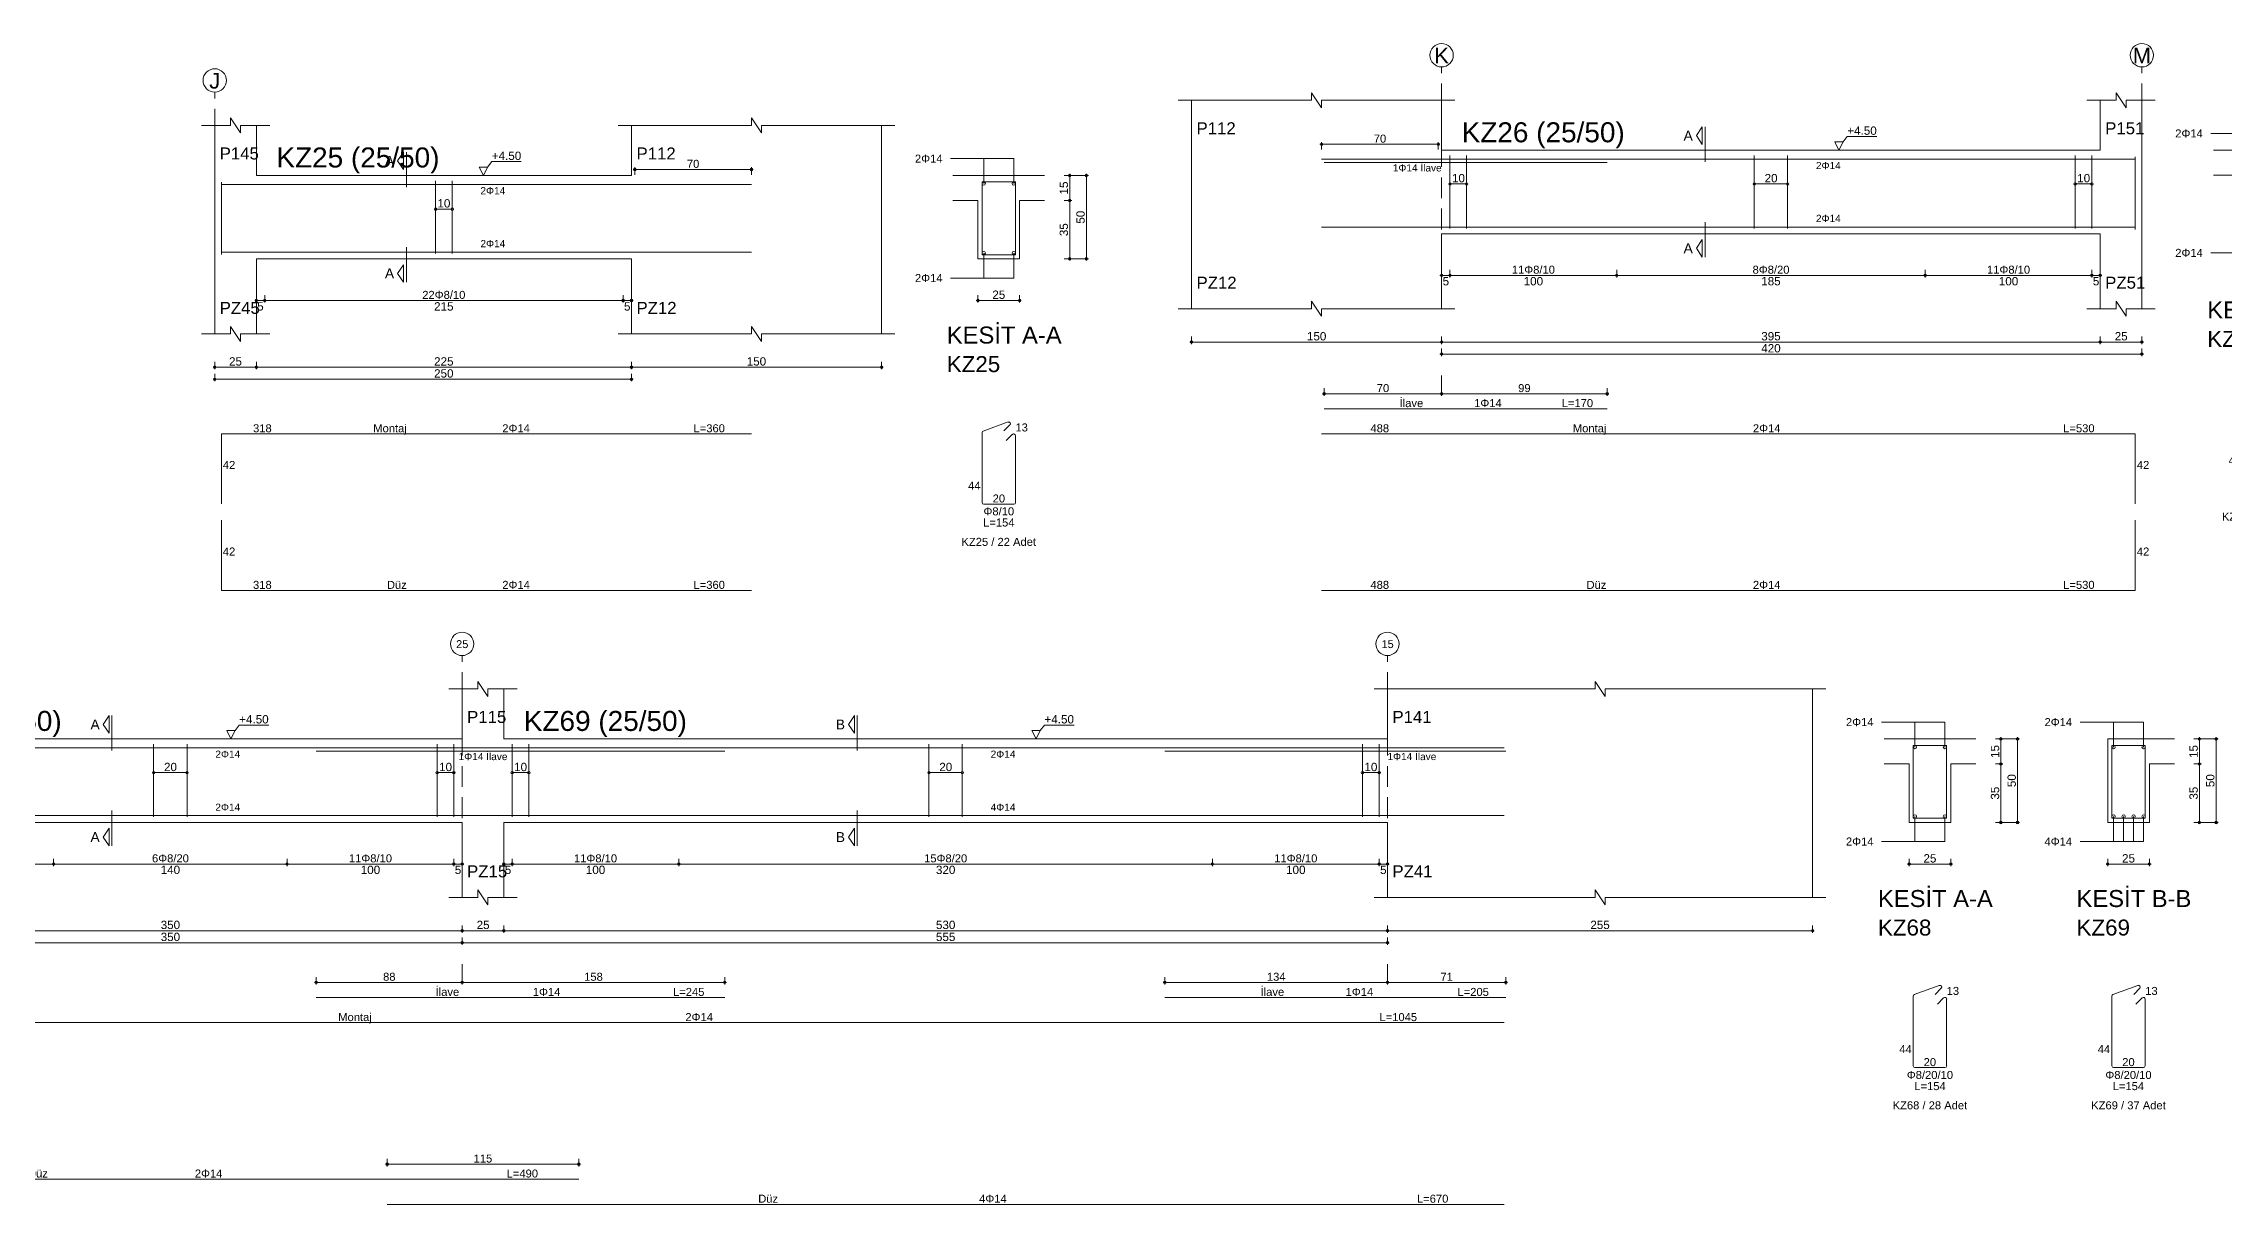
# Model space of a CAD drawing. Header units: millimetres. Extents: x 23801 to 80069, y 9628 to 14137.
# Drawn here: x 40321 to 42282, y 11734 to 12778 of the extents above; entities that cross this region are included whole.
import ezdxf

# ---------------------------------------------------------------- set-up
doc = ezdxf.new("R2010")
doc.units = ezdxf.units.MM
doc.linetypes.add('DASHDOT2', pattern=[12.7, 6.35, -3.175, 0, -3.175])
doc.linetypes.add('DASHED4', pattern=[18.75, 12.5, -6.25])
doc.layers.add('aks', color=251, linetype='DASHDOT2', lineweight=35)
for name, color, linetype in [('Donatı Topl. Uzun. Yazısı', 7, 'Continuous'), ('Donatı Uz. Yazısı', 7, 'Continuous'), ('Donatı Yazısı', 7, 'Continuous'), ('Donatı Çizgisi', 7, 'Continuous'), ('Kiriş', 7, 'Continuous'), ('Standart', 7, 'Continuous'), ('Ölçülendirme', 7, 'Continuous')]:
    doc.layers.add(name, color=color, linetype=linetype)
doc.styles.add('arial_1_18', font='arial.ttf', dxfattribs={"height": 0.2})

# ---------------------------------------------------------------- blocks, each defined once
blk = doc.blocks.new('IDE1071Entity7288')
at = {"layer": 'aks', "color": 30, "linetype": 'DASHED4', "lineweight": 5}
blk.add_lwpolyline([(14634.7, 2001.7), (14634.7, 2136.7)], dxfattribs=at)
at = {"layer": 'aks', "color": 1, "linetype": 'Continuous', "lineweight": 5}
blk.add_circle((14634.7, 2143.7), 7, dxfattribs=at)
at = {"layer": 'Donatı Çizgisi', "color": 5, "linetype": 'Continuous', "lineweight": 5}
for points in [[(14638.7, 2039.3), (14638.7, 2082.7)], [(14638.7, 2081.3), (14956.7, 2081.3)], [(14767.2, 2039.9), (14767.2, 2083.5)], [(14777.2, 2039.9), (14777.2, 2083.5)], [(15095, 2039.2), (15095, 2082.8)], [(15095, 2082.8), (15115, 2082.8)], [(15115, 2039.2), (15115, 2082.8)], [(14638.7, 2040.7), (14956.7, 2040.7)], [(15095, 2039.2), (15115, 2039.2)], [(15095.7, 1933.4), (15110.7, 1938.9)], [(15108.1, 1933.6), (15111.7, 1937.2)], [(14638.7, 1889.7), (14638.7, 1931.7)], [(14638.7, 1931.7), (14956.7, 1931.7)], [(15095, 1890.6), (15095, 1932.5)], [(15109.5, 1927.7), (15113.3, 1931.5)], [(15115, 1890.6), (15115, 1930.7)], [(15096, 1889.6), (15114, 1889.6)], [(14638.7, 1837.8), (14638.7, 1879.9)], [(14638.7, 1837.8), (14956.7, 1837.8)]]:
    blk.add_lwpolyline(points, dxfattribs=at)
for centre in [(15096, 2081.8), (15114, 2081.8), (15096, 2040.2), (15114, 2040.2)]:
    blk.add_circle(centre, 1, dxfattribs=at)
for centre, start, end in [((15111, 1937.9), 315, 110), ((15096, 1932.5), 110, 180), ((15114, 1930.7), 0, 135), ((15096, 1890.6), 180, 270), ((15114, 1890.6), 270, 0)]:
    blk.add_arc(centre, 1.02, start, end, dxfattribs=at)
at = {"layer": 'Kiriş', "color": 1, "linetype": 'Continuous', "lineweight": 5}
for points in [[(14644.2, 2116.7), (14644.2, 2121.2)], [(14650.2, 2112.2), (14644.2, 2121.2)], [(14956.7, 2116.7), (14956.7, 2121.2)], [(14962.7, 2112.2), (14956.7, 2121.2)], [(14626.7, 2116.7), (14644.2, 2116.7)], [(14634.7, 1991.7), (14634.7, 2116.7)], [(14650.2, 2112.2), (14650.2, 2116.7)], [(14650.2, 2116.7), (14667.7, 2116.7)], [(14659.7, 2086.7), (14659.7, 2116.7)], [(14876.7, 2116.7), (14956.7, 2116.7)], [(14884.7, 2086.7), (14884.7, 2116.7)], [(14962.7, 2116.7), (15042.7, 2116.7)], [(14962.7, 2112.2), (14962.7, 2116.7)], [(15034.7, 1991.7), (15034.7, 2116.7)], [(14659.7, 2086.7), (14884.7, 2086.7)], [(15077.5, 2086.7), (15132.5, 2086.7)], [(15077.5, 2071.7), (15092.5, 2071.7)], [(15092.5, 2036.7), (15092.5, 2071.7)], [(15117.5, 2071.7), (15132.5, 2071.7)], [(15117.5, 2036.7), (15117.5, 2071.7)], [(14659.7, 2036.7), (14884.7, 2036.7)], [(14659.7, 1991.7), (14659.7, 2036.7)], [(14884.7, 1991.7), (14884.7, 2036.7)], [(15092.5, 2036.7), (15117.5, 2036.7)], [(14626.7, 1991.7), (14644.2, 1991.7)], [(14650.2, 1987.2), (14644.2, 1996.2)], [(14644.2, 1991.7), (14644.2, 1996.2)], [(14650.2, 1991.7), (14667.7, 1991.7)], [(14650.2, 1987.2), (14650.2, 1991.7)], [(14876.7, 1991.7), (14956.7, 1991.7)], [(14962.7, 1987.2), (14956.7, 1996.2)], [(14956.7, 1991.7), (14956.7, 1996.2)], [(14962.7, 1991.7), (15042.7, 1991.7)], [(14962.7, 1987.2), (14962.7, 1991.7)]]:
    blk.add_lwpolyline(points, dxfattribs=at)
at = {"layer": 'Ölçülendirme', "color": 1, "linetype": 'Continuous', "lineweight": 5}
for points in [[(14744.4, 2095.5), (14747.9, 2100.7)], [(14747.9, 2090.2), (14744.4, 2095.5)], [(14747.9, 2090.2), (14747.9, 2100.7)], [(14749.7, 2079.7), (14749.7, 2100.7)], [(14798.4, 2091.7), (14800.9, 2095)], [(14800.9, 2095), (14818.6, 2095)], [(15076, 2096.8), (15114, 2096.8)], [(15096, 2081.8), (15096, 2096.8)], [(15114, 2081.8), (15114, 2096.8)], [(14795.9, 2086.7), (14793.4, 2091.7)], [(14793.4, 2091.7), (14798.4, 2091.7)], [(14798.4, 2091.7), (14795.9, 2086.7)], [(14795.9, 2086.7), (14795.9, 2086.7)], [(14885.7, 2090.3), (14957.7, 2090.3)], [(14886.7, 2087.1), (14886.7, 2091.6)], [(14956.7, 2087.1), (14956.7, 2091.6)], [(15144.3, 2086.7), (15158.8, 2086.7)], [(15147.5, 2035.7), (15147.5, 2087.7)], [(15157.5, 2035.7), (15157.5, 2087.7)], [(14767.2, 2066.5), (14777.2, 2066.5)], [(15144.3, 2071.7), (15148.8, 2071.7)], [(14749.7, 2022.7), (14749.7, 2043.7)], [(15096, 2025.2), (15096, 2040.2)], [(15114, 2025.2), (15114, 2040.2)], [(14744.4, 2028), (14747.9, 2033.2)], [(14747.9, 2022.7), (14744.4, 2028)], [(14747.9, 2022.7), (14747.9, 2033.2)], [(15144.3, 2036.7), (15158.8, 2036.7)], [(14659.7, 2010.5), (14659.7, 2015)], [(14664.7, 2010.5), (14664.7, 2015)], [(14879.7, 2010.5), (14879.7, 2015)], [(14884.7, 2010.5), (14884.7, 2015)], [(15076, 2025.2), (15114, 2025.2)], [(15092.5, 2010.5), (15092.5, 2015)], [(15117.5, 2010.5), (15117.5, 2015)], [(14658.7, 2011.7), (14885.7, 2011.7)], [(15091.5, 2011.7), (15118.5, 2011.7)], [(14634.7, 1970.5), (14634.7, 1975)], [(14659.7, 1970.5), (14659.7, 1975)], [(14884.7, 1970.5), (14884.7, 1975)], [(15034.7, 1970.5), (15034.7, 1975)], [(14633.7, 1971.7), (15035.7, 1971.7)], [(14633.7, 1964.5), (14885.7, 1964.5)], [(14634.7, 1963.3), (14634.7, 1967.8)], [(14884.7, 1963.3), (14884.7, 1967.8)]]:
    blk.add_lwpolyline(points, dxfattribs=at)
for centre in [(14886.7, 2090.3), (14956.7, 2090.3), (15147.5, 2086.7), (15157.5, 2086.7), (14767.2, 2066.5), (14777.2, 2066.5), (15147.5, 2071.7), (15147.5, 2036.7), (15157.5, 2036.7), (14659.7, 2011.7), (14664.7, 2011.7), (14664.7, 2011.7), (14879.7, 2011.7), (14879.7, 2011.7), (14884.7, 2011.7), (15092.5, 2011.7), (15117.5, 2011.7), (14634.7, 1971.7), (14634.7, 1964.5), (14659.7, 1971.7), (14659.7, 1971.7), (14884.7, 1971.7), (14884.7, 1971.7), (14884.7, 1964.5), (15034.7, 1971.7)]:
    blk.add_circle(centre, 0.75, dxfattribs=at)
at = {"layer": 'aks', "color": 1, "linetype": 'Continuous', "lineweight": 5, "style": 'arial_1_18'}
blk.add_text('J', height=9.45, dxfattribs=at).set_placement((14631.4, 2138.8))
at = {"layer": 'Donatı Topl. Uzun. Yazısı', "color": 1, "linetype": 'Continuous', "lineweight": 5, "style": 'arial_1_18'}
for s, p in [('L=360', (14921.9, 1932.7)), ('L=154', (15095.6, 1876.2)), ('L=360', (14921.9, 1838.8))]:
    blk.add_text(s, height=4.8, dxfattribs=at).set_placement(p)
at = {"layer": 'Donatı Uz. Yazısı', "color": 1, "linetype": 'Continuous', "lineweight": 5, "style": 'arial_1_18'}
for s, p in [('318', (14657.7, 1932.7)), ('13', (15115, 1933.2)), ('42', (14639.6, 1910.7)), ('44', (15086.6, 1898.3)), ('20', (15101.3, 1890.6)), ('42', (14639.6, 1858.8)), ('318', (14657.7, 1838.8))]:
    blk.add_text(s, height=4.8, dxfattribs=at).set_placement(p)
at = {"layer": 'Donatı Yazısı', "color": 5, "linetype": 'Continuous', "lineweight": 5, "style": 'arial_1_18'}
for s, p in [('2Φ14', (15054.7, 2094.4)), ('2Φ14', (15054.7, 2022.8)), ('2Φ14', (14807.2, 1932.7)), ('Φ8/10', (15095.8, 1882.9)), ('KZ25 / 22 Adet', (15082.6, 1864.6)), ('2Φ14', (14807.2, 1838.8))]:
    blk.add_text(s, height=4.8, dxfattribs=at).set_placement(p)
for p in [(14794.1, 2075.4), (14794.1, 2043.7)]:
    blk.add_text('2Φ14', height=4.32, rotation=360, dxfattribs=at).set_placement(p)
at = {"layer": 'Donatı Yazısı', "color": 1, "linetype": 'Continuous', "lineweight": 5, "style": 'arial_1_18'}
for s, p in [('Montaj', (14729.8, 1932.7)), ('Düz', (14738, 1838.8))]:
    blk.add_text(s, height=4.8, dxfattribs=at).set_placement(p)
at = {"layer": 'Kiriş', "color": 1, "linetype": 'Continuous', "lineweight": 5, "style": 'arial_1_18'}
for s, height, p in [('P145', 7.2, (14637.7, 2096.3)), ('KZ25 (25/50)', 12, (14671.7, 2091.5)), ('P112', 7.2, (14887.7, 2096.3)), ('PZ45', 7.2, (14637.7, 2003.7)), ('PZ12', 7.2, (14887.7, 2003.7)), ('KESİT A-A', 10.2, (15073.8, 1985.9)), ('KZ25', 9.6, (15073.8, 1968.8))]:
    blk.add_text(s, height=height, dxfattribs=at).set_placement(p)
at = {"layer": 'Ölçülendirme', "color": 1, "linetype": 'Continuous', "lineweight": 5, "style": 'arial_1_18'}
for s, height, p in [('A', 5.95, (14736.8, 2092.5)), ('+4.50', 5, (14800.9, 2096)), ('70', 4.8, (14917.9, 2091.3)), ('A', 5.95, (14736.8, 2025)), ('25', 5, (15101.1, 2012.7)), ('5', 5, (14660.2, 2005.7)), ('215', 5, (14766.3, 2005.7)), ('5', 5, (14880.2, 2005.7)), ('25', 5, (14643.3, 1972.7)), ('225', 5, (14766.3, 1972.7)), ('150', 5, (14953.8, 1972.7)), ('250', 5, (14766.3, 1965.5))]:
    blk.add_text(s, height=height, dxfattribs=at).set_placement(p)
for s, rotation, p in [('15', 90, (15146.5, 2075.3)), ('10', 360, (14768.3, 2067.5)), ('35', 90, (15146.5, 2050.3)), ('50', 90, (15156.5, 2057.8))]:
    blk.add_text(s, height=5, rotation=rotation, dxfattribs=at).set_placement(p)
at = {"layer": 'Ölçülendirme', "color": 5, "linetype": 'Continuous', "lineweight": 5, "style": 'arial_1_18'}
blk.add_text('22Φ8/10', height=4.8, dxfattribs=at).set_placement((14759.2, 2012.7))
blk = doc.blocks.new('IDE1071Entity7289')
at = {"layer": 'aks', "color": 30, "linetype": 'DASHED4', "lineweight": 5}
for points in [[(15370.6, 2016.8), (15370.6, 2151.8)], [(15790.6, 2016.8), (15790.6, 2151.8)], [(15370.6, 1955.8), (15370.6, 1966.8)]]:
    blk.add_lwpolyline(points, dxfattribs=at)
at = {"layer": 'aks', "color": 1, "linetype": 'Continuous', "lineweight": 5}
for centre in [(15370.6, 2158.8), (15790.6, 2158.8)]:
    blk.add_circle(centre, 7, dxfattribs=at)
at = {"layer": 'Donatı Çizgisi', "color": 5, "linetype": 'Continuous', "lineweight": 5}
for points in [[(15298.6, 2096.4), (15786.6, 2096.4)], [(15300.1, 2094.4), (15469.9, 2094.4)], [(15375.6, 2055), (15375.6, 2098.6)], [(15385.6, 2055), (15385.6, 2098.6)], [(15558.1, 2055), (15558.1, 2098.6)], [(15578.1, 2055), (15578.1, 2098.6)], [(15750.6, 2055), (15750.6, 2098.6)], [(15760.6, 2055), (15760.6, 2098.6)], [(15786.6, 2054.4), (15786.6, 2097.8)], [(15851, 2054.3), (15851, 2097.9)], [(15851, 2097.9), (15871, 2097.9)], [(15871, 2054.3), (15871, 2097.9)], [(15298.6, 2055.8), (15786.6, 2055.8)], [(15851, 2054.3), (15871, 2054.3)], [(15851.6, 1948.5), (15866.6, 1954)], [(15864.1, 1948.7), (15867.7, 1952.3)], [(15300.1, 1946.8), (15469.9, 1946.8)], [(15851, 1905.7), (15851, 1947.6)], [(15865.5, 1942.8), (15869.2, 1946.6)], [(15871, 1905.7), (15871, 1945.8)], [(15298.6, 1931.7), (15786.6, 1931.7)], [(15786.6, 1889.7), (15786.6, 1931.7)], [(15852, 1904.7), (15870, 1904.7)], [(15786.6, 1837.8), (15786.6, 1879.9)], [(15298.6, 1837.8), (15786.6, 1837.8)]]:
    blk.add_lwpolyline(points, dxfattribs=at)
for centre in [(15852, 2096.9), (15870, 2096.9), (15852, 2055.3), (15870, 2055.3)]:
    blk.add_circle(centre, 1, dxfattribs=at)
for centre, start, end in [((15852, 1947.6), 110, 180), ((15867, 1953), 315, 110), ((15870, 1945.8), 0, 135), ((15852, 1905.7), 180, 270), ((15870, 1905.7), 270, 0)]:
    blk.add_arc(centre, 1.02, start, end, dxfattribs=at)
at = {"layer": 'Kiriş', "color": 1, "linetype": 'Continuous', "lineweight": 5}
for points in [[(15212.6, 2131.8), (15292.6, 2131.8)], [(15220.6, 2006.8), (15220.6, 2131.8)], [(15292.6, 2131.8), (15292.6, 2136.3)], [(15298.6, 2127.3), (15292.6, 2136.3)], [(15298.6, 2127.3), (15298.6, 2131.8)], [(15298.6, 2131.8), (15378.6, 2131.8)], [(15370.6, 2101.8), (15370.6, 2131.8)], [(15757.6, 2131.8), (15775.1, 2131.8)], [(15765.6, 2101.8), (15765.6, 2131.8)], [(15775.1, 2131.8), (15775.1, 2136.3)], [(15781.1, 2127.3), (15775.1, 2136.3)], [(15781.1, 2131.8), (15798.6, 2131.8)], [(15781.1, 2127.3), (15781.1, 2131.8)], [(15790.6, 2006.8), (15790.6, 2131.8)], [(15370.6, 2101.8), (15765.6, 2101.8)], [(15833.5, 2101.8), (15888.5, 2101.8)], [(15833.5, 2086.8), (15848.5, 2086.8)], [(15848.5, 2051.8), (15848.5, 2086.8)], [(15873.5, 2086.8), (15888.5, 2086.8)], [(15873.5, 2051.8), (15873.5, 2086.8)], [(15370.6, 2051.8), (15765.6, 2051.8)], [(15370.6, 2006.8), (15370.6, 2051.8)], [(15765.6, 2006.8), (15765.6, 2051.8)], [(15848.5, 2051.8), (15873.5, 2051.8)], [(15212.6, 2006.8), (15292.6, 2006.8)], [(15298.6, 2002.3), (15292.6, 2011.3)], [(15292.6, 2006.8), (15292.6, 2011.3)], [(15298.6, 2006.8), (15378.6, 2006.8)], [(15298.6, 2002.3), (15298.6, 2006.8)], [(15757.6, 2006.8), (15775.1, 2006.8)], [(15781.1, 2002.3), (15775.1, 2011.3)], [(15775.1, 2006.8), (15775.1, 2011.3)], [(15781.1, 2006.8), (15798.6, 2006.8)], [(15781.1, 2002.3), (15781.1, 2006.8)]]:
    blk.add_lwpolyline(points, dxfattribs=at)
at = {"layer": 'Ölçülendirme', "color": 1, "linetype": 'Continuous', "lineweight": 5}
for points in [[(15297.6, 2105.4), (15369.6, 2105.4)], [(15298.6, 2102.2), (15298.6, 2106.7)], [(15368.6, 2102.2), (15368.6, 2106.7)], [(15523.4, 2110.6), (15526.9, 2115.8)], [(15526.9, 2105.3), (15523.4, 2110.6)], [(15526.9, 2105.3), (15526.9, 2115.8)], [(15528.6, 2094.8), (15528.6, 2115.8)], [(15608.9, 2101.8), (15606.4, 2106.8)], [(15606.4, 2106.8), (15611.4, 2106.8)], [(15611.4, 2106.8), (15608.9, 2101.8)], [(15611.4, 2106.8), (15613.9, 2110.1)], [(15613.9, 2110.1), (15631.6, 2110.1)], [(15832, 2111.9), (15870, 2111.9)], [(15852, 2096.9), (15852, 2111.9)], [(15870, 2096.9), (15870, 2111.9)], [(15608.9, 2101.8), (15608.9, 2101.8)], [(15900.2, 2101.8), (15914.7, 2101.8)], [(15903.5, 2050.8), (15903.5, 2102.8)], [(15913.5, 2050.8), (15913.5, 2102.8)], [(15375.6, 2081.6), (15385.6, 2081.6)], [(15558.1, 2081.6), (15578.1, 2081.6)], [(15750.6, 2081.6), (15760.6, 2081.6)], [(15900.2, 2086.8), (15904.7, 2086.8)], [(15528.6, 2037.8), (15528.6, 2058.8)], [(15852, 2040.3), (15852, 2055.3)], [(15870, 2040.3), (15870, 2055.3)], [(15523.4, 2043.1), (15526.9, 2048.3)], [(15526.9, 2037.8), (15523.4, 2043.1)], [(15526.9, 2037.8), (15526.9, 2048.3)], [(15832, 2040.3), (15870, 2040.3)], [(15900.2, 2051.8), (15914.7, 2051.8)], [(15369.6, 2026.8), (15766.6, 2026.8)], [(15370.6, 2025.6), (15370.6, 2030.1)], [(15375.6, 2025.6), (15375.6, 2030.1)], [(15475.6, 2025.6), (15475.6, 2030.1)], [(15660.6, 2025.6), (15660.6, 2030.1)], [(15760.6, 2025.6), (15760.6, 2030.1)], [(15765.6, 2025.6), (15765.6, 2030.1)], [(15847.5, 2026.8), (15874.5, 2026.8)], [(15848.5, 2025.6), (15848.5, 2030.1)], [(15873.5, 2025.6), (15873.5, 2030.1)], [(15220.6, 1985.6), (15220.6, 1990.1)], [(15370.6, 1985.6), (15370.6, 1990.1)], [(15765.6, 1985.6), (15765.6, 1990.1)], [(15790.6, 1985.6), (15790.6, 1990.1)], [(15219.6, 1986.8), (15791.6, 1986.8)], [(15369.6, 1979.6), (15791.6, 1979.6)], [(15370.6, 1978.4), (15370.6, 1982.9)], [(15790.6, 1978.4), (15790.6, 1982.9)], [(15299.1, 1955.8), (15371.6, 1955.8)], [(15300.1, 1954.6), (15300.1, 1959.1)], [(15369.6, 1955.8), (15470.9, 1955.8)], [(15370.6, 1954.6), (15370.6, 1959.1)], [(15370.6, 1954.6), (15370.6, 1959.1)], [(15469.9, 1954.6), (15469.9, 1959.1)]]:
    blk.add_lwpolyline(points, dxfattribs=at)
for centre in [(15298.6, 2105.4), (15368.6, 2105.4), (15903.5, 2101.8), (15913.5, 2101.8), (15375.6, 2081.6), (15385.6, 2081.6), (15558.1, 2081.6), (15578.1, 2081.6), (15750.6, 2081.6), (15760.6, 2081.6), (15903.5, 2086.8), (15903.5, 2051.8), (15913.5, 2051.8), (15370.6, 2026.8), (15375.6, 2026.8), (15375.6, 2026.8), (15475.6, 2026.8), (15475.6, 2026.8), (15660.6, 2026.8), (15660.6, 2026.8), (15760.6, 2026.8), (15760.6, 2026.8), (15765.6, 2026.8), (15848.5, 2026.8), (15873.5, 2026.8), (15220.6, 1986.8), (15370.6, 1986.8), (15370.6, 1986.8), (15765.6, 1986.8), (15765.6, 1986.8), (15790.6, 1986.8), (15370.6, 1979.6), (15790.6, 1979.6), (15300.1, 1955.8), (15370.6, 1955.8), (15370.6, 1955.8), (15469.9, 1955.8)]:
    blk.add_circle(centre, 0.75, dxfattribs=at)
at = {"layer": 'aks', "color": 1, "linetype": 'Continuous', "lineweight": 5, "style": 'arial_1_18'}
for s, p in [('K', (15366.2, 2153.9)), ('M', (15785.1, 2153.9))]:
    blk.add_text(s, height=9.45, dxfattribs=at).set_placement(p)
at = {"layer": 'Donatı Topl. Uzun. Yazısı', "color": 1, "linetype": 'Continuous', "lineweight": 5, "style": 'arial_1_18'}
for s, p in [('L=170', (15442.6, 1947.8)), ('L=530', (15743.4, 1932.7)), ('L=154', (15851.6, 1891.3)), ('L=530', (15743.4, 1838.8))]:
    blk.add_text(s, height=4.8, dxfattribs=at).set_placement(p)
at = {"layer": 'Donatı Uz. Yazısı', "color": 1, "linetype": 'Continuous', "lineweight": 5, "style": 'arial_1_18'}
for s, p in [('13', (15871, 1948.3)), ('488', (15327.9, 1932.7)), ('42', (15787.6, 1910.7)), ('44', (15842.6, 1913.4)), ('20', (15857.2, 1905.7)), ('42', (15787.6, 1858.8)), ('488', (15327.9, 1838.8))]:
    blk.add_text(s, height=4.8, dxfattribs=at).set_placement(p)
at = {"layer": 'Donatı Yazısı', "color": 5, "linetype": 'Continuous', "lineweight": 5, "style": 'arial_1_18'}
for s, height, p in [('2Φ14', 4.8, (15810.6, 2109.5)), ('1Φ14 İlave', 4.32, (15341.3, 2089.1)), ('2Φ14', 4.8, (15810.6, 2037.9)), ('1Φ14', 4.8, (15390.1, 1947.8)), ('2Φ14', 4.8, (15557.3, 1932.7)), ('Φ8/20/10', 4.8, (15847.1, 1898)), ('KZ26 / 30 Adet', 4.8, (15838.6, 1879.7)), ('2Φ14', 4.8, (15557.3, 1838.8))]:
    blk.add_text(s, height=height, dxfattribs=at).set_placement(p)
for p in [(15595.1, 2090.5), (15595.1, 2058.8)]:
    blk.add_text('2Φ14', height=4.32, rotation=360, dxfattribs=at).set_placement(p)
at = {"layer": 'Donatı Yazısı', "color": 1, "linetype": 'Continuous', "lineweight": 5, "style": 'arial_1_18'}
for s, p in [('İlave', (15345.4, 1947.8)), ('Montaj', (15449.3, 1932.7)), ('Düz', (15457.5, 1838.8))]:
    blk.add_text(s, height=4.8, dxfattribs=at).set_placement(p)
at = {"layer": 'Kiriş', "color": 1, "linetype": 'Continuous', "lineweight": 5, "style": 'arial_1_18'}
for s, height, p in [('P112', 7.2, (15223.6, 2111.4)), ('KZ26 (25/50)', 12, (15382.6, 2106.6)), ('P151', 7.2, (15768.6, 2111.4)), ('PZ12', 7.2, (15223.6, 2018.8)), ('PZ51', 7.2, (15768.6, 2018.8)), ('KESİT A-A', 10.2, (15829.8, 2001)), ('KZ26', 9.6, (15829.8, 1983.9))]:
    blk.add_text(s, height=height, dxfattribs=at).set_placement(p)
at = {"layer": 'Ölçülendirme', "color": 1, "linetype": 'Continuous', "lineweight": 5, "style": 'arial_1_18'}
for s, height, p in [('70', 4.8, (15329.9, 2106.4)), ('A', 5.95, (15515.7, 2107.6)), ('+4.50', 5, (15613.9, 2111.1)), ('A', 5.95, (15515.7, 2040.1)), ('25', 5, (15857.1, 2027.8)), ('5', 5, (15371.2, 2020.8)), ('100', 5, (15419.8, 2020.8)), ('185', 5, (15562.3, 2020.8)), ('100', 5, (15704.8, 2020.8)), ('5', 5, (15761.2, 2020.8)), ('150', 5, (15289.8, 1987.8)), ('395', 5, (15562.3, 1987.8)), ('25', 5, (15774.3, 1987.8)), ('420', 5, (15562.3, 1980.6))]:
    blk.add_text(s, height=height, dxfattribs=at).set_placement(p)
for s, rotation, p in [('15', 90, (15902.5, 2090.4)), ('10', 360, (15376.8, 2082.6)), ('20', 360, (15564.3, 2082.6)), ('10', 360, (15751.8, 2082.6)), ('50', 90, (15912.5, 2072.9)), ('35', 90, (15902.5, 2065.4))]:
    blk.add_text(s, height=5, rotation=rotation, dxfattribs=at).set_placement(p)
at = {"layer": 'Ölçülendirme', "color": 5, "linetype": 'Continuous', "lineweight": 5, "style": 'arial_1_18'}
for s, p in [('11Φ8/10', (15412.7, 2027.8)), ('8Φ8/20', (15557.1, 2027.8)), ('11Φ8/10', (15697.7, 2027.8)), ('70', (15331.7, 1956.8)), ('99', (15416.5, 1956.8))]:
    blk.add_text(s, height=4.8, dxfattribs=at).set_placement(p)
blk = doc.blocks.new('IDE1071Entity7319')
at = {"layer": 'aks', "color": 30, "linetype": 'DASHED4', "lineweight": 5}
for points in [[(14783.1, 1663.8), (14783.1, 1798.8)], [(15338.1, 1663.8), (15338.1, 1798.8)], [(14783.1, 1602.8), (14783.1, 1613.8)], [(15338.1, 1602.8), (15338.1, 1613.8)]]:
    blk.add_lwpolyline(points, dxfattribs=at)
at = {"layer": 'aks', "color": 1, "linetype": 'Continuous', "lineweight": 5}
for centre in [(14783.1, 1805.8), (15338.1, 1805.8)]:
    blk.add_circle(centre, 7, dxfattribs=at)
at = {"layer": 'Donatı Çizgisi', "color": 5, "linetype": 'Continuous', "lineweight": 5}
for points in [[(14363.1, 1743.4), (15408.1, 1743.4)], [(14598.1, 1702), (14598.1, 1745.6)], [(14618.1, 1702), (14618.1, 1745.6)], [(14695.6, 1741.4), (14940.6, 1741.4)], [(14768.1, 1702), (14768.1, 1745.6)], [(14778.1, 1702), (14778.1, 1745.6)], [(14813.1, 1702), (14813.1, 1745.6)], [(14823.1, 1702), (14823.1, 1745.6)], [(15063.1, 1702), (15063.1, 1745.6)], [(15083.1, 1702), (15083.1, 1745.6)], [(15204.6, 1741.4), (15409.1, 1741.4)], [(15323.1, 1702), (15323.1, 1745.6)], [(15333.1, 1702), (15333.1, 1745.6)], [(15653.5, 1701.3), (15653.5, 1744.9)], [(15653.5, 1744.9), (15673.5, 1744.9)], [(15673.5, 1701.3), (15673.5, 1744.9)], [(15772.6, 1701.3), (15772.6, 1744.9)], [(15772.6, 1744.9), (15792.6, 1744.9)], [(15792.6, 1701.3), (15792.6, 1744.9)], [(14363.1, 1702.8), (15408.1, 1702.8)], [(15653.5, 1701.3), (15673.5, 1701.3)], [(15772.6, 1701.3), (15792.6, 1701.3)], [(15654.1, 1595.5), (15669.1, 1601)], [(15666.6, 1595.6), (15670.2, 1599.3)], [(15773.2, 1595.5), (15788.2, 1601)], [(15785.7, 1595.6), (15789.3, 1599.3)], [(14695.6, 1593.8), (14940.6, 1593.8)], [(15204.6, 1593.8), (15409.1, 1593.8)], [(15653.5, 1552.7), (15653.5, 1594.5)], [(15668, 1589.7), (15671.7, 1593.5)], [(15673.5, 1552.7), (15673.5, 1592.8)], [(15772.6, 1552.7), (15772.6, 1594.5)], [(15787, 1589.7), (15790.8, 1593.5)], [(15792.6, 1552.7), (15792.6, 1592.8)], [(14363.1, 1578.7), (15408.1, 1578.7)], [(15654.5, 1551.7), (15672.5, 1551.7)], [(15773.6, 1551.7), (15791.5, 1551.7)], [(14363.1, 1484.8), (14853.1, 1484.8)], [(14738.1, 1469.7), (15408.1, 1469.7)]]:
    blk.add_lwpolyline(points, dxfattribs=at)
for centre in [(15654.5, 1743.9), (15672.5, 1743.9), (15773.6, 1743.9), (15791.6, 1743.9), (15654.5, 1702.3), (15672.5, 1702.3), (15773.6, 1702.3), (15779.6, 1702.3), (15785.6, 1702.3), (15791.6, 1702.3)]:
    blk.add_circle(centre, 1, dxfattribs=at)
for centre, start, end in [((15654.5, 1594.5), 110, 180), ((15669.5, 1600), 315, 110), ((15773.6, 1594.5), 110, 180), ((15788.6, 1600), 315, 110), ((15672.5, 1592.8), 0, 135), ((15791.5, 1592.8), 0, 135), ((15654.5, 1552.7), 180, 270), ((15672.5, 1552.7), 270, 0), ((15773.6, 1552.7), 180, 270), ((15791.5, 1552.7), 270, 0)]:
    blk.add_arc(centre, 1.02, start, end, dxfattribs=at)
at = {"layer": 'Kiriş', "color": 1, "linetype": 'Continuous', "lineweight": 5}
for points in [[(14775.1, 1778.8), (14792.6, 1778.8)], [(14783.1, 1748.8), (14783.1, 1778.8)], [(14792.6, 1778.8), (14792.6, 1783.3)], [(14798.6, 1774.3), (14792.6, 1783.3)], [(14798.6, 1778.8), (14816.1, 1778.8)], [(14798.6, 1774.3), (14798.6, 1778.8)], [(14808.1, 1748.8), (14808.1, 1778.8)], [(15330.1, 1778.8), (15462.6, 1778.8)], [(15338.1, 1748.8), (15338.1, 1778.8)], [(15462.6, 1778.8), (15462.6, 1783.3)], [(15468.6, 1774.3), (15462.6, 1783.3)], [(15468.6, 1778.8), (15601.1, 1778.8)], [(15468.6, 1774.3), (15468.6, 1778.8)], [(15593.1, 1653.8), (15593.1, 1778.8)], [(14433.1, 1748.8), (14783.1, 1748.8)], [(14808.1, 1748.8), (15338.1, 1748.8)], [(15636, 1748.8), (15691, 1748.8)], [(15770.1, 1698.7), (15770.1, 1748.8)], [(15770.1, 1748.8), (15810.1, 1748.8)], [(15636, 1733.8), (15651, 1733.8)], [(15651, 1698.7), (15651, 1733.8)], [(15676, 1733.8), (15691, 1733.8)], [(15676, 1698.7), (15676, 1733.8)], [(15795.1, 1733.8), (15810.1, 1733.8)], [(15795.1, 1698.7), (15795.1, 1733.8)], [(14433.1, 1698.7), (14783.1, 1698.7)], [(14783.1, 1653.8), (14783.1, 1698.7)], [(14808.1, 1698.7), (15338.1, 1698.7)], [(14808.1, 1653.8), (14808.1, 1698.7)], [(15338.1, 1653.8), (15338.1, 1698.7)], [(15651, 1698.7), (15676, 1698.7)], [(15770.1, 1698.7), (15795.1, 1698.7)], [(14775.1, 1653.8), (14792.6, 1653.8)], [(14798.6, 1649.3), (14792.6, 1658.3)], [(14792.6, 1653.8), (14792.6, 1658.3)], [(14798.6, 1653.8), (14816.1, 1653.8)], [(14798.6, 1649.3), (14798.6, 1653.8)], [(15330.1, 1653.8), (15462.6, 1653.8)], [(15468.6, 1649.3), (15462.6, 1658.3)], [(15462.6, 1653.8), (15462.6, 1658.3)], [(15468.6, 1653.8), (15601.1, 1653.8)], [(15468.6, 1649.3), (15468.6, 1653.8)]]:
    blk.add_lwpolyline(points, dxfattribs=at)
at = {"layer": 'Ölçülendirme', "color": 1, "linetype": 'Continuous', "lineweight": 5}
for points in [[(14567.9, 1757.5), (14571.4, 1762.8)], [(14571.4, 1752.3), (14567.9, 1757.5)], [(14571.4, 1752.3), (14571.4, 1762.8)], [(14573.1, 1741.8), (14573.1, 1762.8)], [(14644.4, 1748.8), (14641.9, 1753.8)], [(14641.9, 1753.8), (14646.9, 1753.8)], [(14646.9, 1753.8), (14644.4, 1748.8)], [(14646.9, 1753.8), (14649.4, 1757.1)], [(14649.4, 1757.1), (14667.1, 1757.1)], [(15014.9, 1757.5), (15018.4, 1762.8)], [(15018.4, 1752.3), (15014.9, 1757.5)], [(15018.4, 1752.3), (15018.4, 1762.8)], [(15020.1, 1741.8), (15020.1, 1762.8)], [(15127.4, 1748.8), (15124.9, 1753.8)], [(15124.9, 1753.8), (15129.9, 1753.8)], [(15129.9, 1753.8), (15127.4, 1748.8)], [(15129.9, 1753.8), (15132.4, 1757.1)], [(15132.4, 1757.1), (15150.1, 1757.1)], [(15634.5, 1758.9), (15672.5, 1758.9)], [(15654.5, 1743.9), (15654.5, 1758.9)], [(15672.5, 1743.9), (15672.5, 1758.9)], [(15753.6, 1758.9), (15791.6, 1758.9)], [(15773.6, 1743.9), (15773.6, 1758.9)], [(15791.6, 1743.9), (15791.6, 1758.9)], [(14644.4, 1748.8), (14644.4, 1748.8)], [(15127.4, 1748.8), (15127.4, 1748.8)], [(15702.7, 1748.8), (15717.2, 1748.8)], [(15706, 1697.8), (15706, 1749.8)], [(15716, 1697.8), (15716, 1749.8)], [(15821.8, 1748.8), (15836.3, 1748.8)], [(15825.1, 1697.8), (15825.1, 1749.8)], [(15835.1, 1697.8), (15835.1, 1749.8)], [(14598.1, 1728.6), (14618.1, 1728.6)], [(14768.1, 1728.6), (14778.1, 1728.6)], [(14813.1, 1728.6), (14823.1, 1728.6)], [(15063.1, 1728.6), (15083.1, 1728.6)], [(15323.1, 1728.6), (15333.1, 1728.6)], [(15702.7, 1733.8), (15707.2, 1733.8)], [(15821.8, 1733.8), (15826.3, 1733.8)], [(14573.1, 1684.8), (14573.1, 1705.8)], [(15020.1, 1684.8), (15020.1, 1705.8)], [(15654.5, 1687.3), (15654.5, 1702.3)], [(15672.5, 1687.3), (15672.5, 1702.3)], [(15773.6, 1687.3), (15773.6, 1702.3)], [(15779.6, 1687.3), (15779.6, 1702.3)], [(15785.6, 1687.3), (15785.6, 1702.3)], [(15791.6, 1687.3), (15791.6, 1702.3)], [(14567.9, 1690), (14571.4, 1695.3)], [(14571.4, 1684.8), (14567.9, 1690)], [(14571.4, 1684.8), (14571.4, 1695.3)], [(15014.9, 1690), (15018.4, 1695.3)], [(15018.4, 1684.8), (15014.9, 1690)], [(15018.4, 1684.8), (15018.4, 1695.3)], [(15634.5, 1687.3), (15672.5, 1687.3)], [(15702.7, 1698.7), (15717.2, 1698.7)], [(15753.6, 1687.3), (15791.6, 1687.3)], [(15821.8, 1698.7), (15836.3, 1698.7)], [(14432.1, 1673.8), (14784.1, 1673.8)], [(14538.1, 1672.5), (14538.1, 1677)], [(14678.1, 1672.5), (14678.1, 1677)], [(14778.1, 1672.5), (14778.1, 1677)], [(14783.1, 1672.5), (14783.1, 1677)], [(14807.1, 1673.8), (15339.1, 1673.8)], [(14808.1, 1672.5), (14808.1, 1677)], [(14813.1, 1672.5), (14813.1, 1677)], [(14913.1, 1672.5), (14913.1, 1677)], [(15233.1, 1672.5), (15233.1, 1677)], [(15333.1, 1672.5), (15333.1, 1677)], [(15338.1, 1672.5), (15338.1, 1677)], [(15650, 1673.8), (15677, 1673.8)], [(15651, 1672.5), (15651, 1677)], [(15676, 1672.5), (15676, 1677)], [(15769.1, 1673.8), (15796.1, 1673.8)], [(15770.1, 1672.5), (15770.1, 1677)], [(15795.1, 1672.5), (15795.1, 1677)], [(14783.1, 1632.5), (14783.1, 1637)], [(14808.1, 1632.5), (14808.1, 1637)], [(15338.1, 1632.5), (15338.1, 1637)], [(15593.1, 1632.5), (15593.1, 1637)], [(14282.1, 1633.8), (15594.1, 1633.8)], [(14432.1, 1626.6), (15339.1, 1626.6)], [(14783.1, 1625.3), (14783.1, 1629.8)], [(15338.1, 1625.3), (15338.1, 1629.8)], [(14694.6, 1602.8), (14784.1, 1602.8)], [(14695.6, 1601.5), (14695.6, 1606)], [(14782.1, 1602.8), (14941.6, 1602.8)], [(14783.1, 1601.5), (14783.1, 1606)], [(14783.1, 1601.5), (14783.1, 1606)], [(14940.6, 1601.5), (14940.6, 1606)], [(15203.6, 1602.8), (15339.1, 1602.8)], [(15204.6, 1601.5), (15204.6, 1606)], [(15337.1, 1602.8), (15410.1, 1602.8)], [(15338.1, 1601.5), (15338.1, 1606)], [(15338.1, 1601.5), (15338.1, 1606)], [(15409.1, 1601.5), (15409.1, 1606)], [(14737.1, 1493.8), (14854.1, 1493.8)], [(14738.1, 1492.5), (14738.1, 1497)], [(14853.1, 1492.5), (14853.1, 1497)]]:
    blk.add_lwpolyline(points, dxfattribs=at)
for centre in [(15706, 1748.8), (15716, 1748.8), (15825.1, 1748.8), (15835.1, 1748.8), (14598.1, 1728.6), (14618.1, 1728.6), (14768.1, 1728.6), (14778.1, 1728.6), (14813.1, 1728.6), (14823.1, 1728.6), (15063.1, 1728.6), (15083.1, 1728.6), (15323.1, 1728.6), (15333.1, 1728.6), (15706, 1733.8), (15825.1, 1733.8), (15706, 1698.7), (15716, 1698.7), (15825.1, 1698.7), (15835.1, 1698.7), (14538.1, 1673.8), (14538.1, 1673.8), (14678.1, 1673.8), (14678.1, 1673.8), (14778.1, 1673.8), (14778.1, 1673.8), (14783.1, 1673.8), (14808.1, 1673.8), (14813.1, 1673.8), (14813.1, 1673.8), (14913.1, 1673.8), (14913.1, 1673.8), (15233.1, 1673.8), (15233.1, 1673.8), (15333.1, 1673.8), (15333.1, 1673.8), (15338.1, 1673.8), (15651, 1673.8), (15676, 1673.8), (15770.1, 1673.8), (15795.1, 1673.8), (14783.1, 1633.8), (14783.1, 1633.8), (14808.1, 1633.8), (14808.1, 1633.8), (15338.1, 1633.8), (15338.1, 1633.8), (15593.1, 1633.8), (14783.1, 1626.6), (14783.1, 1626.6), (15338.1, 1626.6), (14695.6, 1602.8), (14783.1, 1602.8), (14783.1, 1602.8), (14940.6, 1602.8), (15204.6, 1602.8), (15338.1, 1602.8), (15338.1, 1602.8), (15409.1, 1602.8), (14738.1, 1493.8), (14853.1, 1493.8)]:
    blk.add_circle(centre, 0.75, dxfattribs=at)
at = {"layer": 'aks', "color": 1, "linetype": 'Continuous', "lineweight": 5, "style": 'arial_1_18'}
for s, p in [('25', (14779.5, 1803.3)), ('15', (15334.5, 1803.3))]:
    blk.add_text(s, height=4.73, dxfattribs=at).set_placement(p)
at = {"layer": 'Donatı Topl. Uzun. Yazısı', "color": 1, "linetype": 'Continuous', "lineweight": 5, "style": 'arial_1_18'}
for s, p in [('L=245', (14909.6, 1594.7)), ('L=205', (15380.1, 1594.7)), ('L=1045', (15333.3, 1579.6)), ('L=154', (15654.1, 1538.2)), ('L=154', (15773.1, 1538.2)), ('L=490', (14809.8, 1485.8)), ('L=670', (15355.8, 1470.7))]:
    blk.add_text(s, height=4.8, dxfattribs=at).set_placement(p)
at = {"layer": 'Donatı Uz. Yazısı', "color": 1, "linetype": 'Continuous', "lineweight": 5, "style": 'arial_1_18'}
for s, p in [('13', (15673.5, 1595.3)), ('13', (15792.6, 1595.3)), ('44', (15645.1, 1560.4)), ('20', (15659.7, 1552.6)), ('44', (15764.1, 1560.4)), ('20', (15778.8, 1552.6))]:
    blk.add_text(s, height=4.8, dxfattribs=at).set_placement(p)
at = {"layer": 'Donatı Yazısı', "color": 5, "linetype": 'Continuous', "lineweight": 5, "style": 'arial_1_18'}
for s, height, p in [('2Φ14', 4.8, (15613.1, 1756.5)), ('2Φ14', 4.8, (15732.2, 1756.5)), ('1Φ14 İlave', 4.32, (14781, 1736.1)), ('1Φ14 İlave', 4.32, (15338.1, 1736.1)), ('2Φ14', 4.8, (15613.1, 1684.9)), ('4Φ14', 4.8, (15732.2, 1684.9)), ('1Φ14', 4.8, (14825.5, 1594.7)), ('1Φ14', 4.8, (15313, 1594.7)), ('2Φ14', 4.8, (14917, 1579.6)), ('Φ8/20/10', 4.8, (15649.6, 1544.9)), ('Φ8/20/10', 4.8, (15768.7, 1544.9)), ('KZ68 / 28 Adet', 4.8, (15641.1, 1526.7)), ('KZ69 / 37 Adet', 4.8, (15760.2, 1526.7)), ('2Φ14', 4.8, (14622.8, 1485.8)), ('4Φ14', 4.8, (15093.2, 1470.7))]:
    blk.add_text(s, height=height, dxfattribs=at).set_placement(p)
for s, p in [('2Φ14', (14635.1, 1737.5)), ('2Φ14', (15100.1, 1737.5)), ('2Φ14', (14635.1, 1705.7)), ('4Φ14', (15100.1, 1705.7))]:
    blk.add_text(s, height=4.32, rotation=360, dxfattribs=at).set_placement(p)
at = {"layer": 'Donatı Yazısı', "color": 1, "linetype": 'Continuous', "lineweight": 5, "style": 'arial_1_18'}
for s, p in [('İlave', (14767.2, 1594.7)), ('İlave', (15262, 1594.7)), ('Montaj', (14708.8, 1579.6)), ('Düz', (14522.7, 1485.8)), ('Düz', (14960.7, 1470.7))]:
    blk.add_text(s, height=4.8, dxfattribs=at).set_placement(p)
at = {"layer": 'Kiriş', "color": 1, "linetype": 'Continuous', "lineweight": 5, "style": 'arial_1_18'}
for s, height, p in [('KZ68 (25/50)', 12, (14445.1, 1753.6)), ('P115', 7.2, (14786.1, 1758.4)), ('KZ69 (25/50)', 12, (14820.1, 1753.6)), ('P141', 7.2, (15341.1, 1758.4)), ('PZ15', 7.2, (14786.1, 1665.8)), ('PZ41', 7.2, (15341.1, 1665.8)), ('KESİT A-A', 10.2, (15632.3, 1648)), ('KESİT B-B', 10.2, (15751.4, 1648)), ('KZ68', 9.6, (15632.3, 1630.9)), ('KZ69', 9.6, (15751.4, 1630.9))]:
    blk.add_text(s, height=height, dxfattribs=at).set_placement(p)
at = {"layer": 'Ölçülendirme', "color": 1, "linetype": 'Continuous', "lineweight": 5, "style": 'arial_1_18'}
for s, height, p in [('A', 5.95, (14560.2, 1754.5)), ('+4.50', 5, (14649.4, 1758.1)), ('B', 5.95, (15007.2, 1754.5)), ('+4.50', 5, (15132.4, 1758.1)), ('A', 5.95, (14560.2, 1687)), ('B', 5.95, (15007.2, 1687)), ('25', 5, (15659.6, 1674.7)), ('25', 5, (15778.7, 1674.7)), ('140', 5, (14602.3, 1667.8)), ('100', 5, (14722.3, 1667.8)), ('5', 5, (14778.7, 1667.8)), ('5', 5, (14808.7, 1667.8)), ('100', 5, (14857.3, 1667.8)), ('320', 5, (15067.3, 1667.8)), ('100', 5, (15277.3, 1667.8)), ('5', 5, (15333.7, 1667.8)), ('350', 5, (14602.3, 1634.8)), ('25', 5, (14791.8, 1634.8)), ('530', 5, (15067.3, 1634.8)), ('255', 5, (15459.8, 1634.8)), ('350', 5, (14602.3, 1627.6)), ('555', 5, (15067.3, 1627.6))]:
    blk.add_text(s, height=height, dxfattribs=at).set_placement(p)
for s, rotation, p in [('15', 90, (15705, 1737.4)), ('15', 90, (15824.1, 1737.4)), ('20', 360, (14604.3, 1729.5)), ('10', 360, (14769.3, 1729.5)), ('10', 360, (14814.3, 1729.5)), ('20', 360, (15069.3, 1729.5)), ('10', 360, (15324.3, 1729.5)), ('50', 90, (15715, 1719.9)), ('50', 90, (15834.1, 1719.9)), ('35', 90, (15705, 1712.4)), ('35', 90, (15824.1, 1712.4))]:
    blk.add_text(s, height=5, rotation=rotation, dxfattribs=at).set_placement(p)
at = {"layer": 'Ölçülendirme', "color": 5, "linetype": 'Continuous', "lineweight": 5, "style": 'arial_1_18'}
for s, p in [('6Φ8/20', (14597.1, 1674.8)), ('11Φ8/10', (14715.2, 1674.8)), ('11Φ8/10', (14850.2, 1674.8)), ('15Φ8/20', (15060.2, 1674.8)), ('11Φ8/10', (15270.2, 1674.8)), ('88', (14735.7, 1603.8)), ('158', (14856.3, 1603.8)), ('134', (15265.8, 1603.8)), ('71', (15369.9, 1603.8)), ('115', (14790, 1494.8))]:
    blk.add_text(s, height=4.8, dxfattribs=at).set_placement(p)

msp = doc.modelspace()

# ---------------------------------------------------------------- block references
at = {"layer": 'Standart', "xscale": 1.5, "yscale": 1.5, "zscale": 1.5}
for name in ['IDE1071Entity7289', 'IDE1071Entity7288', 'IDE1071Entity7319']:
    msp.add_blockref(name, (18522.5, 9529.4), dxfattribs=at)

doc.saveas('drawing.dxf')
